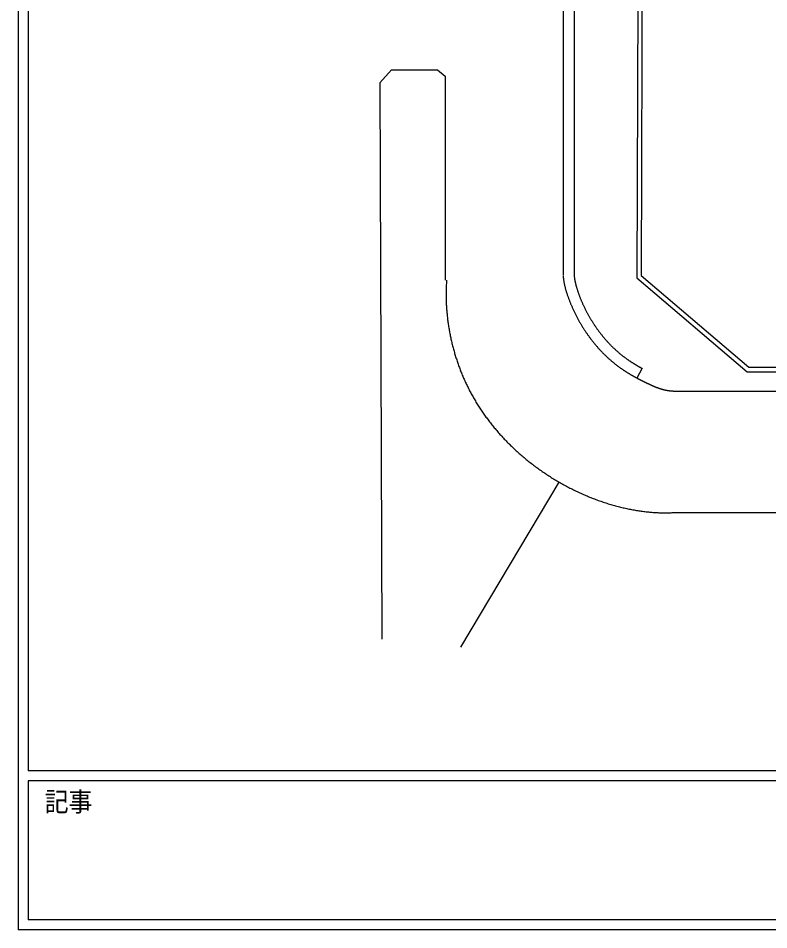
# Model space of a CAD drawing. Units: millimetres at full size, sheet at 1:300; details may follow other scales. Extents: x -143947 to 121650, y -84600 to 84600.
# Drawn here: x -117150 to -83135, y -84600 to -43280 of the extents above; entities that cross this region are included whole.
import ezdxf
from ezdxf.enums import TextEntityAlignment as Align

# ---------------------------------------------------------------- set-up
doc = ezdxf.new("R2010")
doc.units = ezdxf.units.MM
doc.header["$LTSCALE"] = 300
doc.layers.add('0-7_ハッチ', color=3, linetype='Continuous', lineweight=25)
doc.layers.add('F-8', color=5, linetype='Continuous', lineweight=25)
doc.layers.add('F-6', color=2, linetype='Continuous')
doc.styles.add('ＭＳ ゴシック', font='')
doc.styles.get('ＭＳ ゴシック').set_extended_font_data('MS Gothic')

msp = doc.modelspace()

# ---------------------------------------------------------------- linework, layer by layer
at = {"layer": '0-7_ハッチ'}
for p, q in [((-88976.2, -9488), (-89114.9, -55040.7)), ((-92456.5, -12501.1), (-92456.5, -54926.5)), ((-91956.5, -12501.1), (-91956.5, -54926.5)), ((-100760.8, -46212.3), (-100669.1, -71428.4)), ((-97796.9, -45904.1), (-97796.9, -55145.7)), ((-89114.9, -55040.7), (-84119.7, -59302.9)), ((-88878.8, -59148.9), (-89116.8, -59595.6)), ((-84119.7, -59302.9), (68744.9, -59302.9)), ((-84046, -59102.9), (-9266.8, -59102.9)), ((-87318.4, -60182.6), (71123.6, -60182.6)), ((-97096.7, -71792), (-92637.2, -64308.9)), ((-87318.4, -65682.6), (-19456.2, -65682.6))]:
    msp.add_line(p, q, dxfattribs=at)
for points in [[(-88776.8, -9688), (-88914.6, -54948.7), (-84046, -59102.9)], [(-100761.4, -46211.8), (-100229.2, -45621.4), (-98141.7, -45612.3), (-97797.4, -45904.7)], [(-91956.2, -54926.2), (-91955.1, -54942.3), (-91953.8, -54958.7), (-91952.3, -54975.3), (-91950.6, -54992.2), (-91948.7, -55009.4), (-91946.7, -55026.9), (-91944.3, -55044.6), (-91941.8, -55062.7), (-91939.1, -55081), (-91936.2, -55099.7), (-91933, -55118.6), (-91929.7, -55137.8), (-91926.1, -55157.4), (-91922.3, -55177.2), (-91918.3, -55197.4), (-91914, -55217.8), (-91909.6, -55238.5), (-91904.9, -55259.6), (-91900, -55280.9), (-91894.9, -55302.5), (-91889.5, -55324.4), (-91884, -55346.6), (-91878.2, -55369.1), (-91872.2, -55391.8), (-91866, -55414.8), (-91859.6, -55438), (-91852.9, -55461.6), (-91846, -55485.3), (-91838.9, -55509.3), (-91831.6, -55533.5), (-91824.1, -55558), (-91816.4, -55582.7), (-91808.4, -55607.6), (-91800.2, -55632.7), (-91791.9, -55658), (-91783.3, -55683.5), (-91774.5, -55709.2), (-91765.5, -55735), (-91756.3, -55761.1)], [(-97736.1, -55145.7), (-97740, -55199.3), (-97743.6, -55252.8), (-97746.8, -55306.4), (-97749.7, -55359.9), (-97752.2, -55413.4), (-97754.4, -55466.9), (-97756.2, -55520.4), (-97757.8, -55573.8), (-97759, -55627.2), (-97759.8, -55680.6), (-97760.4, -55734), (-97760.6, -55787.3), (-97760.5, -55840.6), (-97760.1, -55893.9), (-97759.4, -55947.1), (-97758.3, -56000.2), (-97757, -56053.4), (-97755.3, -56106.4), (-97753.4, -56159.4), (-97751.1, -56212.4), (-97748.5, -56265.3), (-97745.6, -56318.2), (-97742.5, -56371), (-97739, -56423.7), (-97735.2, -56476.4), (-97731.2, -56529.1), (-97726.8, -56581.6), (-97722.2, -56634.1), (-97717.2, -56686.5), (-97712, -56738.9), (-97706.5, -56791.2), (-97700.7, -56843.4), (-97694.6, -56895.6), (-97688.3, -56947.7), (-97681.6, -56999.7), (-97674.7, -57051.6), (-97667.5, -57103.5), (-97660.1, -57155.3), (-97652.3, -57207)], [(-92455, -54959.6), (-92453.8, -54978.5), (-92452.1, -55000.3), (-92450.1, -55022.3), (-92447.9, -55044.4), (-92445.5, -55066.5), (-92442.8, -55088.9), (-92439.9, -55111.3), (-92436.7, -55133.9), (-92433.4, -55156.7), (-92429.7, -55179.6), (-92425.9, -55202.7), (-92421.8, -55226), (-92417.5, -55249.5), (-92413, -55273.1), (-92408.2, -55297), (-92403.2, -55321), (-92398, -55345.3), (-92392.6, -55369.7), (-92386.9, -55394.4), (-92381.1, -55419.3), (-92375, -55444.3), (-92368.6, -55469.6), (-92362.1, -55495.1), (-92355.3, -55520.8), (-92348.3, -55546.7), (-92341.1, -55572.8), (-92333.6, -55599.1), (-92325.9, -55625.6), (-92318, -55652.3), (-92309.9, -55679.2), (-92301.6, -55706.3), (-92293.1, -55733.6), (-92284.3, -55761), (-92275.3, -55788.6), (-92266.1, -55816.4), (-92256.7, -55844.4), (-92247.1, -55872.5), (-92237.2, -55900.7), (-92227.2, -55929.1)], [(-91756.3, -55761.1), (-91746.8, -55787.2), (-91737.2, -55813.6), (-91727.4, -55840.1), (-91717.4, -55866.7), (-91707.1, -55893.5), (-91696.7, -55920.4), (-91686.1, -55947.4), (-91675.3, -55974.5), (-91664.3, -56001.7), (-91653.1, -56029), (-91641.8, -56056.4), (-91630.2, -56083.8), (-91618.5, -56111.4), (-91606.6, -56139), (-91594.5, -56166.6), (-91582.2, -56194.4), (-91569.8, -56222.1), (-91557.2, -56249.9), (-91544.4, -56277.7), (-91531.4, -56305.6), (-91518.3, -56333.4), (-91505.1, -56361.3), (-91491.7, -56389.2), (-91478.1, -56417), (-91464.4, -56444.9), (-91450.5, -56472.7), (-91436.4, -56500.6), (-91422.3, -56528.4), (-91408, -56556.1), (-91393.5, -56583.9), (-91378.9, -56611.6), (-91364.2, -56639.2), (-91349.3, -56666.8), (-91334.3, -56694.3), (-91319.2, -56721.8), (-91303.9, -56749.2), (-91288.5, -56776.5), (-91273, -56803.8), (-91257.4, -56830.9)], [(-92227.2, -55929.1), (-92216.9, -55957.6), (-92206.4, -55986.3), (-92195.8, -56015.1), (-92184.9, -56044), (-92173.8, -56073), (-92162.5, -56102.1), (-92151, -56131.4), (-92139.3, -56160.7), (-92127.5, -56190.1), (-92115.4, -56219.6), (-92103.1, -56249.1), (-92090.7, -56278.7), (-92078, -56308.4), (-92065.2, -56338.2), (-92052.2, -56367.9), (-92039, -56397.8), (-92025.6, -56427.6), (-92012, -56457.5), (-91998.3, -56487.4), (-91984.4, -56517.3), (-91970.3, -56547.3), (-91956.1, -56577.2), (-91941.7, -56607.1), (-91927.1, -56637), (-91912.3, -56666.9), (-91897.5, -56696.8), (-91882.4, -56726.7), (-91867.2, -56756.5), (-91851.8, -56786.3), (-91836.3, -56816.1), (-91820.7, -56845.8), (-91804.9, -56875.4), (-91788.9, -56905), (-91772.8, -56934.5), (-91756.6, -56964), (-91740.2, -56993.4), (-91723.7, -57022.7), (-91707.1, -57052), (-91690.3, -57081.1)], [(-91257.4, -56830.9), (-91241.7, -56858), (-91225.8, -56885), (-91209.9, -56911.9), (-91193.8, -56938.7), (-91177.6, -56965.5), (-91161.3, -56992.1), (-91144.9, -57018.6), (-91128.4, -57045), (-91111.9, -57071.2), (-91095.2, -57097.4), (-91078.4, -57123.4), (-91061.5, -57149.4), (-91044.5, -57175.2), (-91027.5, -57200.8), (-91010.4, -57226.4), (-90993.1, -57251.8), (-90975.8, -57277), (-90958.5, -57302.2), (-90941, -57327.2), (-90923.5, -57352), (-90905.8, -57376.7), (-90888.2, -57401.3), (-90870.4, -57425.7), (-90852.6, -57450), (-90834.7, -57474.1), (-90816.7, -57498.1), (-90798.7, -57521.9), (-90780.7, -57545.5), (-90762.5, -57569.1), (-90744.3, -57592.4), (-90726.1, -57615.6), (-90707.8, -57638.6), (-90689.4, -57661.5), (-90671, -57684.2), (-90652.6, -57706.8), (-90634.1, -57729.1), (-90615.5, -57751.4), (-90596.9, -57773.4), (-90578.3, -57795.3)], [(-97652.3, -57207), (-97644.3, -57258.7), (-97636, -57310.2), (-97627.4, -57361.7), (-97618.6, -57413.2), (-97609.5, -57464.5), (-97600.1, -57515.8), (-97590.5, -57566.9), (-97580.5, -57618), (-97570.4, -57669.1), (-97559.9, -57720), (-97549.2, -57770.9), (-97538.2, -57821.7), (-97526.9, -57872.4), (-97515.4, -57923), (-97503.6, -57973.5), (-97491.6, -58024), (-97479.3, -58074.4), (-97466.7, -58124.7), (-97453.8, -58174.9), (-97440.7, -58225), (-97427.3, -58275.1), (-97413.7, -58325.1), (-97399.7, -58375), (-97385.5, -58424.8), (-97371.1, -58474.5), (-97356.4, -58524.2), (-97341.4, -58573.7), (-97326.1, -58623.2), (-97310.6, -58672.6), (-97294.8, -58722), (-97278.7, -58771.2), (-97262.4, -58820.4), (-97245.7, -58869.5), (-97228.9, -58918.5), (-97211.7, -58967.4), (-97194.3, -59016.3), (-97176.5, -59065), (-97158.6, -59113.7), (-97140.3, -59162.3)], [(-91690.3, -57081.1), (-91673.4, -57110.2), (-91656.4, -57139.2), (-91639.3, -57168), (-91622, -57196.8), (-91604.7, -57225.5), (-91587.2, -57254.1), (-91569.6, -57282.5), (-91551.9, -57310.9), (-91534, -57339.1), (-91516.1, -57367.2), (-91498.1, -57395.2), (-91479.9, -57423.1), (-91461.7, -57450.9), (-91443.3, -57478.5), (-91424.9, -57505.9), (-91406.4, -57533.3), (-91387.7, -57560.5), (-91369, -57587.5), (-91350.2, -57614.5), (-91331.3, -57641.2), (-91312.3, -57667.9), (-91293.3, -57694.4), (-91274.1, -57720.7), (-91254.9, -57746.9), (-91235.6, -57772.9), (-91216.2, -57798.8), (-91196.8, -57824.5), (-91177.3, -57850), (-91157.7, -57875.4), (-91138, -57900.6), (-91118.3, -57925.7), (-91098.5, -57950.6), (-91078.7, -57975.3), (-91058.8, -57999.9), (-91038.8, -58024.3), (-91018.8, -58048.6), (-90998.7, -58072.6), (-90978.5, -58096.5), (-90958.4, -58120.2)], [(-90578.3, -57795.3), (-90559.7, -57817.1), (-90540.9, -57838.6), (-90522.2, -57860), (-90503.4, -57881.3), (-90484.6, -57902.3), (-90465.8, -57923.2), (-90446.9, -57943.9), (-90428, -57964.5), (-90409.1, -57984.9), (-90390.1, -58005.1), (-90371.1, -58025.2), (-90352.1, -58045.1), (-90333.1, -58064.8), (-90314.1, -58084.3), (-90295, -58103.7), (-90275.9, -58122.9), (-90256.9, -58142), (-90237.8, -58160.9), (-90218.7, -58179.6), (-90199.5, -58198.1), (-90180.4, -58216.5), (-90161.3, -58234.7), (-90142.2, -58252.7), (-90123.1, -58270.6), (-90103.9, -58288.3), (-90084.8, -58305.8), (-90065.7, -58323.2), (-90046.6, -58340.3), (-90027.5, -58357.4), (-90008.4, -58374.2), (-89989.3, -58390.9), (-89970.3, -58407.4), (-89951.2, -58423.8), (-89932.2, -58440), (-89913.2, -58456), (-89894.2, -58471.9), (-89875.3, -58487.6), (-89856.4, -58503.1), (-89837.5, -58518.5)], [(-90958.4, -58120.2), (-90938.1, -58143.8), (-90917.8, -58167.2), (-90897.5, -58190.4), (-90877.2, -58213.4), (-90856.7, -58236.3), (-90836.3, -58258.9), (-90815.8, -58281.5), (-90795.3, -58303.8), (-90774.7, -58325.9), (-90754.1, -58347.9), (-90733.5, -58369.7), (-90712.8, -58391.3), (-90692.2, -58412.8), (-90671.4, -58434), (-90650.7, -58455.1), (-90630, -58476), (-90609.2, -58496.7), (-90588.4, -58517.3), (-90567.6, -58537.6), (-90546.8, -58557.8), (-90526, -58577.8), (-90505.2, -58597.7), (-90484.3, -58617.3), (-90463.5, -58636.8), (-90442.7, -58656), (-90421.8, -58675.1), (-90401, -58694.1), (-90380.2, -58712.8), (-90359.3, -58731.4), (-90338.5, -58749.7), (-90317.7, -58767.9), (-90297, -58785.9), (-90276.2, -58803.8), (-90255.5, -58821.4), (-90234.8, -58838.9), (-90214.1, -58856.2), (-90193.4, -58873.3), (-90172.8, -58890.2), (-90152.2, -58907)], [(-89837.5, -58518.5), (-89818.7, -58533.7), (-89799.8, -58548.7), (-89781.1, -58563.6), (-89762.3, -58578.3), (-89743.7, -58592.8), (-89725, -58607.2), (-89706.5, -58621.4), (-89687.9, -58635.5), (-89669.5, -58649.4), (-89651.1, -58663.1), (-89632.7, -58676.6), (-89614.4, -58690), (-89596.2, -58703.3), (-89578.1, -58716.3), (-89560.1, -58729.3), (-89542.1, -58742), (-89524.2, -58754.6), (-89506.4, -58767), (-89488.7, -58779.2), (-89471.1, -58791.3), (-89453.6, -58803.3), (-89436.2, -58815), (-89418.9, -58826.6), (-89401.7, -58838), (-89384.7, -58849.3), (-89367.7, -58860.4), (-89350.9, -58871.3), (-89334.3, -58882.1), (-89317.7, -58892.7), (-89301.3, -58903.1), (-89285.1, -58913.4), (-89269, -58923.5), (-89253, -58933.5), (-89237.3, -58943.2), (-89221.7, -58952.8), (-89206.2, -58962.3), (-89191, -58971.5), (-89175.9, -58980.6), (-89161, -58989.5)], [(-90152.2, -58907), (-90131.7, -58923.6), (-90111.2, -58939.9), (-90090.7, -58956.2), (-90070.3, -58972.2), (-90050, -58988), (-90029.7, -59003.7), (-90009.4, -59019.2), (-89989.3, -59034.5), (-89969.1, -59049.6), (-89949.1, -59064.5), (-89929.1, -59079.3), (-89909.2, -59093.9), (-89889.4, -59108.3), (-89869.7, -59122.5), (-89850.1, -59136.6), (-89830.5, -59150.4), (-89811.1, -59164.1), (-89791.7, -59177.6), (-89772.5, -59190.9), (-89753.4, -59204), (-89734.3, -59217), (-89715.4, -59229.8), (-89696.7, -59242.4), (-89678, -59254.8), (-89659.5, -59267), (-89641.2, -59279), (-89622.9, -59290.9), (-89604.8, -59302.6), (-89586.9, -59314.1), (-89569.2, -59325.4), (-89551.6, -59336.5), (-89534.1, -59347.4), (-89516.9, -59358.2), (-89499.8, -59368.7), (-89483, -59379.1), (-89466.3, -59389.3), (-89449.8, -59399.3), (-89433.5, -59409.1), (-89417.5, -59418.7)], [(-89161, -58989.5), (-89146.3, -58998.3), (-89131.8, -59006.9), (-89117.5, -59015.3), (-89103.5, -59023.5), (-89089.6, -59031.6), (-89076, -59039.5), (-89062.6, -59047.2), (-89049.4, -59054.8), (-89036.5, -59062.1), (-89023.9, -59069.3), (-89011.5, -59076.4), (-88999.3, -59083.2), (-88987.5, -59089.9), (-88975.9, -59096.4), (-88964.6, -59102.7), (-88953.6, -59108.9), (-88942.8, -59114.9), (-88932.4, -59120.7), (-88922.3, -59126.3), (-88912.5, -59131.8), (-88903.1, -59137.1), (-88893.9, -59142.3), (-88885.2, -59147.2), (-88876.7, -59152.1)], [(-97140.3, -59162.3), (-97121.8, -59210.9), (-97102.9, -59259.3), (-97083.8, -59307.7), (-97064.5, -59356), (-97044.8, -59404.2), (-97024.9, -59452.3), (-97004.6, -59500.4), (-96984.1, -59548.4), (-96963.3, -59596.3), (-96942.3, -59644.1), (-96920.9, -59691.8), (-96899.2, -59739.5), (-96877.3, -59787.1), (-96855, -59834.6), (-96832.5, -59882), (-96809.7, -59929.4), (-96786.6, -59976.6), (-96763.2, -60023.8), (-96739.5, -60070.9), (-96715.5, -60118), (-96691.2, -60164.9), (-96666.6, -60211.8), (-96641.7, -60258.6), (-96616.5, -60305.3), (-96591, -60351.9), (-96565.2, -60398.5), (-96539.1, -60444.9), (-96512.7, -60491.3), (-96486, -60537.6), (-96459, -60583.9), (-96431.7, -60630), (-96404, -60676), (-96376.1, -60722), (-96347.8, -60767.9), (-96319.3, -60813.7), (-96290.4, -60859.4), (-96261.2, -60905), (-96231.7, -60950.5), (-96201.9, -60996)], [(-89417.5, -59418.7), (-89401.7, -59428.2), (-89386.1, -59437.4), (-89370.7, -59446.4), (-89355.6, -59455.3), (-89340.8, -59463.9), (-89326.2, -59472.4), (-89311.9, -59480.6), (-89297.9, -59488.7), (-89284.2, -59496.5), (-89270.8, -59504.1), (-89257.7, -59511.5), (-89244.9, -59518.7), (-89232.5, -59525.7), (-89220.5, -59532.5), (-89208.8, -59539), (-89197.5, -59545.3), (-89186.7, -59551.4), (-89176.3, -59557.2), (-89166.4, -59562.7), (-89156.9, -59568), (-89148, -59573), (-89139.7, -59577.7), (-89131.9, -59582.1), (-89124.1, -59586.6)], [(-89104.9, -59595.3), (-89094, -59600.7), (-89083, -59606.2), (-89072.1, -59611.6), (-89061.2, -59617), (-89050.3, -59622.4), (-89039.5, -59627.8), (-89028.6, -59633.2), (-89017.8, -59638.6), (-89007, -59644), (-88996.3, -59649.4), (-88985.5, -59654.7), (-88974.8, -59660.1), (-88964.1, -59665.4), (-88953.4, -59670.8), (-88942.7, -59676.1), (-88932.1, -59681.4), (-88921.4, -59686.7), (-88910.8, -59692), (-88900.2, -59697.3), (-88889.6, -59702.6), (-88879.1, -59707.9), (-88868.5, -59713.1), (-88858, -59718.4), (-88847.4, -59723.6), (-88836.9, -59728.8), (-88826.4, -59734), (-88816, -59739.2), (-88805.5, -59744.4), (-88795, -59749.5), (-88784.6, -59754.7), (-88774.2, -59759.8), (-88763.8, -59764.9), (-88753.4, -59770), (-88743, -59775.1), (-88732.7, -59780.2), (-88722.3, -59785.2), (-88712, -59790.3), (-88701.7, -59795.3), (-88691.4, -59800.3)], [(-88691.4, -59800.3), (-88681.1, -59805.3), (-88670.8, -59810.2), (-88660.6, -59815.2), (-88650.3, -59820.1), (-88640.1, -59825), (-88629.9, -59829.9), (-88619.7, -59834.8), (-88609.6, -59839.6), (-88599.4, -59844.5), (-88589.3, -59849.3), (-88579.1, -59854), (-88569, -59858.8), (-88558.9, -59863.5), (-88548.9, -59868.2), (-88538.8, -59872.9), (-88528.8, -59877.6), (-88518.7, -59882.2), (-88508.7, -59886.9), (-88498.8, -59891.4), (-88488.8, -59896), (-88478.8, -59900.5), (-88468.9, -59905), (-88459, -59909.5), (-88449.1, -59914), (-88439.2, -59918.4), (-88429.3, -59922.8), (-88419.5, -59927.2), (-88409.7, -59931.5), (-88399.9, -59935.8), (-88390.1, -59940.1), (-88380.3, -59944.4), (-88370.6, -59948.6), (-88360.8, -59952.8), (-88351.1, -59956.9), (-88341.4, -59961.1), (-88331.7, -59965.2), (-88322.1, -59969.2), (-88312.4, -59973.2), (-88302.8, -59977.2)], [(-88302.8, -59977.2), (-88293.2, -59981.2), (-88283.6, -59985.1), (-88274, -59989), (-88264.5, -59992.9), (-88255, -59996.7), (-88245.4, -60000.5), (-88236, -60004.3), (-88226.5, -60008), (-88217, -60011.6), (-88207.6, -60015.3), (-88198.1, -60018.9), (-88188.7, -60022.5), (-88179.3, -60026), (-88169.9, -60029.5), (-88160.5, -60033), (-88151.2, -60036.4), (-88141.8, -60039.8), (-88132.5, -60043.1), (-88123.2, -60046.4), (-88113.9, -60049.7), (-88104.6, -60052.9), (-88095.3, -60056.1), (-88086.1, -60059.2), (-88076.8, -60062.4), (-88067.6, -60065.4), (-88058.3, -60068.5), (-88049.1, -60071.4), (-88039.9, -60074.4), (-88030.7, -60077.3), (-88021.4, -60080.2), (-88012.2, -60083), (-88003.1, -60085.8), (-87993.9, -60088.5), (-87984.7, -60091.2), (-87975.5, -60093.9), (-87966.3, -60096.5), (-87957.1, -60099.1), (-87948, -60101.6), (-87938.8, -60104.1)], [(-87938.8, -60104.1), (-87929.6, -60106.6), (-87920.4, -60109), (-87911.2, -60111.4), (-87902, -60113.7), (-87892.8, -60116), (-87883.6, -60118.2), (-87874.4, -60120.4), (-87865.2, -60122.6), (-87856, -60124.7), (-87846.7, -60126.8), (-87837.5, -60128.9), (-87828.2, -60130.9), (-87818.9, -60132.8), (-87809.6, -60134.7), (-87800.3, -60136.6), (-87791, -60138.5), (-87781.6, -60140.3), (-87772.3, -60142), (-87762.9, -60143.7), (-87753.5, -60145.4), (-87744, -60147), (-87734.6, -60148.6), (-87725.1, -60150.2), (-87715.5, -60151.7), (-87706, -60153.2), (-87696.4, -60154.6), (-87686.8, -60156), (-87677.1, -60157.4), (-87667.4, -60158.7), (-87657.7, -60160), (-87647.9, -60161.3), (-87638.1, -60162.5), (-87628.3, -60163.6), (-87618.4, -60164.8), (-87608.4, -60165.9), (-87598.4, -60166.9), (-87588.4, -60168), (-87578.3, -60169), (-87568.2, -60169.9)], [(-87568.2, -60169.9), (-87558, -60170.9), (-87547.7, -60171.7), (-87537.4, -60172.6), (-87527, -60173.4), (-87516.6, -60174.2), (-87506.1, -60175), (-87495.5, -60175.7), (-87484.9, -60176.4), (-87474.2, -60177.1), (-87463.4, -60177.7), (-87452.6, -60178.3), (-87441.7, -60178.9), (-87430.7, -60179.4), (-87419.6, -60179.9), (-87408.5, -60180.4), (-87397.2, -60180.9), (-87385.9, -60181.3), (-87374.5, -60181.7), (-87363, -60182.1), (-87351.5, -60182.5), (-87339.8, -60182.8), (-87328, -60183.1), (-87316.2, -60183.4)], [(-96201.9, -60996), (-96171.8, -61041.3), (-96141.4, -61086.6), (-96110.6, -61131.8), (-96079.6, -61176.8), (-96048.2, -61221.8), (-96016.5, -61266.7), (-95984.5, -61311.5), (-95952.2, -61356.2), (-95919.5, -61400.8), (-95886.6, -61445.3), (-95853.3, -61489.7), (-95819.7, -61533.9), (-95785.8, -61578.1), (-95751.6, -61622.2), (-95717.1, -61666.2), (-95682.2, -61710), (-95647, -61753.8), (-95611.6, -61797.4), (-95575.8, -61840.9), (-95539.6, -61884.3), (-95503.2, -61927.6), (-95466.5, -61970.8), (-95429.4, -62013.8), (-95392, -62056.7), (-95354.3, -62099.5), (-95316.3, -62142.2), (-95278, -62184.7), (-95239.4, -62227.1), (-95200.4, -62269.4), (-95161.2, -62311.5), (-95121.6, -62353.5), (-95081.8, -62395.4), (-95041.6, -62437.1), (-95001.1, -62478.7), (-94960.4, -62520.1), (-94919.3, -62561.3), (-94877.9, -62602.5), (-94836.2, -62643.4), (-94794.2, -62684.2)], [(-94794.2, -62684.2), (-94751.9, -62724.9), (-94709.4, -62765.3), (-94666.5, -62805.7), (-94623.3, -62845.8), (-94579.9, -62885.8), (-94536.1, -62925.6), (-94492.1, -62965.2), (-94447.8, -63004.7), (-94403.2, -63043.9), (-94358.3, -63083), (-94313.1, -63121.9), (-94267.7, -63160.6), (-94222, -63199.1), (-94176, -63237.5), (-94129.7, -63275.6), (-94083.2, -63313.5), (-94036.4, -63351.2), (-93989.3, -63388.7), (-93942, -63426), (-93894.4, -63463.1), (-93846.6, -63500), (-93798.5, -63536.6), (-93750.2, -63573.1), (-93701.6, -63609.3), (-93652.7, -63645.2), (-93603.7, -63681), (-93554.3, -63716.5), (-93504.8, -63751.8), (-93455, -63786.8), (-93405, -63821.6), (-93354.8, -63856.2), (-93304.3, -63890.5), (-93253.6, -63924.5), (-93202.7, -63958.3), (-93151.6, -63991.8), (-93100.3, -64025.1), (-93048.7, -64058.1), (-92997, -64090.9), (-92945.1, -64123.4)], [(-92945.1, -64123.4), (-92893, -64155.6), (-92840.6, -64187.5), (-92788.1, -64219.2), (-92735.4, -64250.5), (-92682.6, -64281.6), (-92629.5, -64312.5), (-92576.3, -64343), (-92522.9, -64373.2), (-92469.4, -64403.2), (-92415.7, -64432.8), (-92361.8, -64462.2), (-92307.8, -64491.2), (-92253.6, -64520), (-92199.3, -64548.4), (-92144.8, -64576.5), (-92090.2, -64604.3), (-92035.5, -64631.9), (-91980.7, -64659.1), (-91925.7, -64685.9), (-91870.6, -64712.5), (-91815.4, -64738.7), (-91760.1, -64764.6), (-91704.7, -64790.2), (-91649.2, -64815.5), (-91593.6, -64840.4), (-91537.9, -64865), (-91482.2, -64889.3), (-91426.3, -64913.2), (-91370.4, -64936.8), (-91314.4, -64960.1), (-91258.3, -64983), (-91202.2, -65005.5), (-91146, -65027.8), (-91089.8, -65049.6), (-91033.6, -65071.2), (-90977.2, -65092.4), (-90920.9, -65113.2), (-90864.5, -65133.7), (-90808.1, -65153.8)], [(-90808.1, -65153.8), (-90751.7, -65173.6), (-90695.3, -65193), (-90638.8, -65212.1), (-90582.4, -65230.8), (-90525.9, -65249.1), (-90469.5, -65267.1), (-90413, -65284.7), (-90356.6, -65302), (-90300.2, -65318.9), (-90243.9, -65335.4), (-90187.5, -65351.6), (-90131.2, -65367.4), (-90075, -65382.9), (-90018.8, -65397.9), (-89962.6, -65412.7), (-89906.5, -65427), (-89850.5, -65441), (-89794.5, -65454.6), (-89738.6, -65467.8), (-89682.8, -65480.7), (-89627, -65493.2), (-89571.4, -65505.3), (-89515.8, -65517.1), (-89460.4, -65528.5), (-89405, -65539.5), (-89349.7, -65550.2), (-89294.6, -65560.4), (-89239.6, -65570.3), (-89184.6, -65579.9), (-89129.9, -65589), (-89075.2, -65597.8), (-89020.7, -65606.3), (-88966.3, -65614.3), (-88912, -65622), (-88857.9, -65629.4), (-88804, -65636.3), (-88750.1, -65642.9), (-88696.5, -65649.1), (-88643, -65655)], [(-88643, -65655), (-88589.6, -65660.4), (-88536.5, -65665.6), (-88483.5, -65670.3), (-88430.6, -65674.7), (-88378, -65678.7), (-88325.5, -65682.4), (-88273.1, -65685.7), (-88221, -65688.6), (-88169, -65691.2), (-88117.2, -65693.4), (-88065.6, -65695.3), (-88014.2, -65696.8), (-87962.9, -65697.9), (-87911.8, -65698.7), (-87861, -65699.1), (-87810.2, -65699.2), (-87759.7, -65698.9), (-87709.3, -65698.3), (-87659.1, -65697.4), (-87609.1, -65696.1), (-87559.2, -65694.4), (-87509.5, -65692.4), (-87460, -65690.1), (-87410.6, -65687.4), (-87361.3, -65684.4), (-87312.2, -65681.1)]]:
    msp.add_lwpolyline(points, dxfattribs=at)
at = {"layer": 'F-8'}
for p, q in [((-117150, 84600), (-117150, -84600)), ((-116700, 84150), (-116700, -77400)), ((121200, -77400), (-116700, -77400)), ((121200, -77850), (-116700, -77850)), ((-116700, -77850), (-116700, -84150)), ((121200, -84150), (-116700, -84150)), ((121650, -84600), (-117150, -84600))]:
    msp.add_line(p, q, dxfattribs=at)

# ---------------------------------------------------------------- texts
at = {"layer": 'F-6', "color": 3, "style": 'ＭＳ ゴシック', "width": 0.9}
msp.add_text('記事', height=879.8, dxfattribs=at).set_placement((-115950, -79500), align=Align.BOTTOM_LEFT)

doc.saveas('drawing.dxf')
